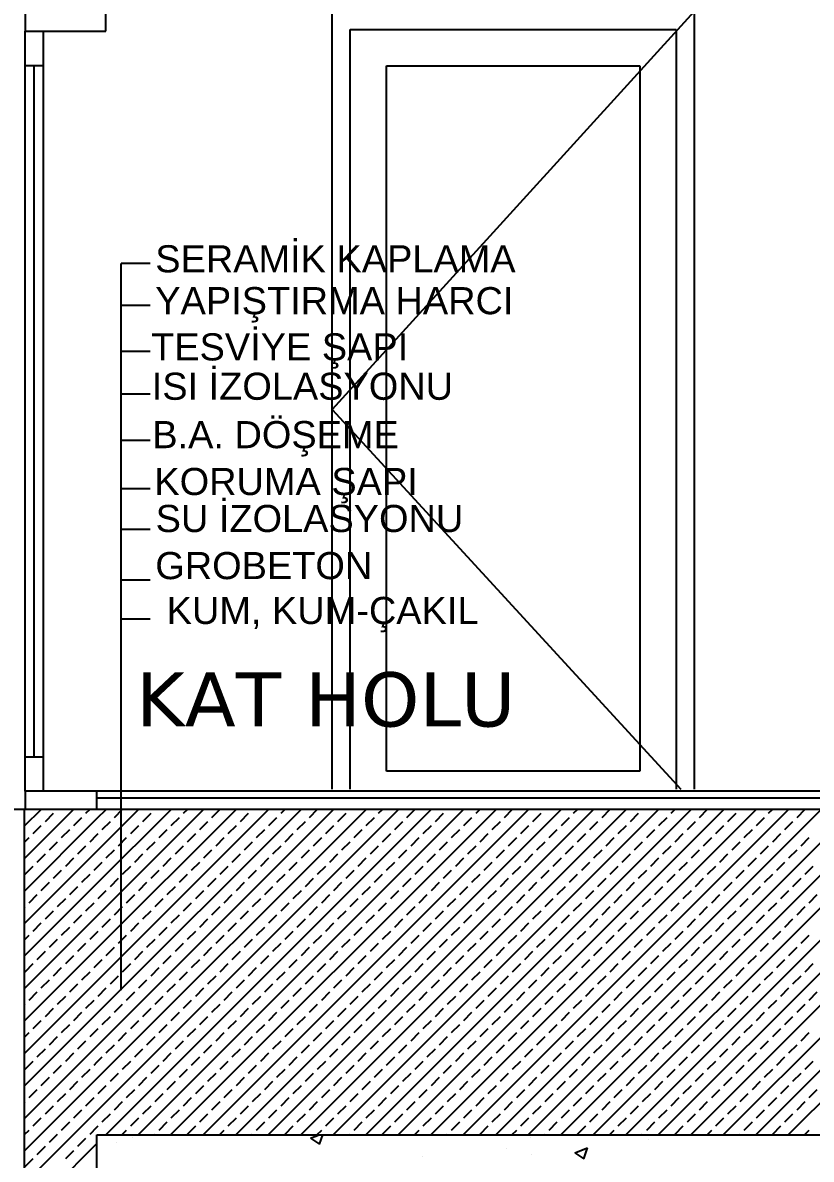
# Model space of a CAD drawing. Header units: millimetres. Extents: x 43168.9 to 43194.6, y -25545.1 to -25543.4.
# Drawn here: x 43182.2934 to 43182.3806, y -25544.7853 to -25544.6596 of the extents above; entities that cross this region are included whole.
import ezdxf
from ezdxf.enums import TextEntityAlignment as Align

# ---------------------------------------------------------------- set-up
doc = ezdxf.new("R2010")
doc.units = ezdxf.units.MM
doc.header["$LTSCALE"] = 200
doc.linetypes.add('kesit_$0$HIDDEN2', pattern=[0.1875, 0.125, -0.0625])
for name, color, linetype in [('dograma_sgh', 43, 'Continuous'), ('kaplama-gnl_sgh', 30, 'Continuous'), ('kesit_$0$izd-alt_sgh', 8, 'kesit_$0$HIDDEN2'), ('kolon-b.a_sgh', 6, 'Continuous'), ('tarama-betonarme_sgh', 223, 'Continuous'), ('tarama-zemin_sgh', 197, 'Continuous'), ('yazi-mahal_sgh', 12, 'Continuous'), ('yazi-malz_sgh', 7, 'Continuous')]:
    doc.layers.add(name, color=color, linetype=linetype)
doc.styles.add('1-200', font='arial.ttf', dxfattribs={"height": 60})
doc.styles.add('text1', font='VERDANA.TTF')

msp = doc.modelspace()

# ---------------------------------------------------------------- linework, layer by layer
at = {"layer": 'dograma_sgh'}
for p, q in [((43182.29372, -25544.65856), (43182.29372, -25544.66056)), ((43182.30264, -25544.66056), (43182.30264, -25544.65856)), ((43182.32764, -25544.74436), (43182.32764, -25544.65836)), ((43182.36764, -25544.65836), (43182.36764, -25544.74436)), ((43182.32964, -25544.74436), (43182.32964, -25544.66036)), ((43182.32964, -25544.66036), (43182.36564, -25544.66036)), ((43182.36564, -25544.66036), (43182.36564, -25544.74436)), ((43182.29372, -25544.66056), (43182.30264, -25544.66056)), ((43182.29372, -25544.74456), (43182.29372, -25544.66056)), ((43182.29572, -25544.74456), (43182.29572, -25544.66056)), ((43182.29572, -25544.66436), (43182.29372, -25544.66436)), ((43182.29472, -25544.74076), (43182.29472, -25544.66436)), ((43182.33364, -25544.74236), (43182.33364, -25544.66436)), ((43182.33364, -25544.66436), (43182.36164, -25544.66436)), ((43182.36164, -25544.66436), (43182.36164, -25544.74236)), ((43182.29372, -25544.74076), (43182.29572, -25544.74076)), ((43182.36164, -25544.74236), (43182.33364, -25544.74236)), ((43182.29372, -25544.74456), (43182.29372, -25544.74656)), ((43182.30164, -25544.74456), (43182.29372, -25544.74456)), ((43182.30164, -25544.74656), (43182.30164, -25544.74456)), ((43182.29372, -25544.74656), (43182.30164, -25544.74656))]:
    msp.add_line(p, q, dxfattribs=at)
at = {"layer": 'dograma_sgh', "color": 145}
for p, q in [((43182.36764, -25544.65836), (43182.32764, -25544.70236)), ((43182.32764, -25544.70236), (43182.36618, -25544.74436))]:
    msp.add_line(p, q, dxfattribs=at)
at = {"layer": 'kaplama-gnl_sgh'}
for p, q in [((43182.39764, -25544.74456), (43182.30164, -25544.74456)), ((43182.39764, -25544.74536), (43182.30164, -25544.74536))]:
    msp.add_line(p, q, dxfattribs=at)
at = {"layer": 'kesit_$0$izd-alt_sgh'}
msp.add_line((43181.05362, -25544.74656), (43183.01231, -25544.74656), dxfattribs=at)
at = {"layer": 'kolon-b.a_sgh'}
for p, q in [((43182.29364, -25544.80656), (43182.29364, -25544.74656)), ((43182.30164, -25544.74656), (43182.88759, -25544.74656)), ((43182.30164, -25544.78256), (43182.89559, -25544.78256)), ((43182.30164, -25544.84256), (43182.30164, -25544.78256))]:
    msp.add_line(p, q, dxfattribs=at)
at = {"layer": 'tarama-betonarme_sgh'}
for p, q in [((43182.29364, -25544.74842), (43182.2955, -25544.74656)), ((43182.29364, -25544.75202), (43182.29909, -25544.74656)), ((43182.29364, -25544.74663), (43182.2937, -25544.74657)), ((43182.29594, -25544.74792), (43182.29684, -25544.74702)), ((43182.29729, -25544.74657), (43182.2973, -25544.74656)), ((43182.30043, -25544.74702), (43182.30089, -25544.74656)), ((43182.30164, -25544.74761), (43182.30269, -25544.74656)), ((43182.30164, -25544.7512), (43182.30628, -25544.74656)), ((43182.30164, -25544.75479), (43182.30987, -25544.74656)), ((43182.30164, -25544.75838), (43182.31346, -25544.74656)), ((43182.30164, -25544.76198), (43182.31706, -25544.74656)), ((43182.30164, -25544.76557), (43182.32065, -25544.74656)), ((43182.30164, -25544.76916), (43182.32424, -25544.74656)), ((43182.30164, -25544.77275), (43182.32783, -25544.74656)), ((43182.30164, -25544.77634), (43182.33142, -25544.74656)), ((43182.30164, -25544.77994), (43182.33502, -25544.74656)), ((43182.30261, -25544.78256), (43182.33861, -25544.74656)), ((43182.30358, -25544.74747), (43182.30447, -25544.74657)), ((43182.3062, -25544.78256), (43182.3422, -25544.74656)), ((43182.30672, -25544.74792), (43182.30762, -25544.74702)), ((43182.30807, -25544.74657), (43182.30807, -25544.74656)), ((43182.30979, -25544.78256), (43182.34579, -25544.74656)), ((43182.31121, -25544.74702), (43182.31167, -25544.74656)), ((43182.31338, -25544.78256), (43182.34938, -25544.74656)), ((43182.31435, -25544.74747), (43182.31525, -25544.74657)), ((43182.31698, -25544.78256), (43182.35298, -25544.74656)), ((43182.3175, -25544.74792), (43182.31839, -25544.74702)), ((43182.31884, -25544.74657), (43182.31885, -25544.74656)), ((43182.32057, -25544.78256), (43182.35657, -25544.74656)), ((43182.32199, -25544.74702), (43182.32244, -25544.74656)), ((43182.32416, -25544.78256), (43182.36016, -25544.74656)), ((43182.32513, -25544.74747), (43182.32603, -25544.74657)), ((43182.32775, -25544.78256), (43182.36375, -25544.74656)), ((43182.32827, -25544.74792), (43182.32917, -25544.74702)), ((43182.32962, -25544.74657), (43182.32963, -25544.74656)), ((43182.33134, -25544.78256), (43182.36734, -25544.74656)), ((43182.33276, -25544.74702), (43182.33322, -25544.74656)), ((43182.33494, -25544.78256), (43182.37094, -25544.74656)), ((43182.3359, -25544.74747), (43182.3368, -25544.74657)), ((43182.33853, -25544.78256), (43182.37453, -25544.74656)), ((43182.33905, -25544.74792), (43182.33995, -25544.74702)), ((43182.34039, -25544.74657), (43182.3404, -25544.74656)), ((43182.34212, -25544.78256), (43182.37812, -25544.74656)), ((43182.34354, -25544.74702), (43182.344, -25544.74656)), ((43182.34571, -25544.78256), (43182.38171, -25544.74656)), ((43182.34668, -25544.74747), (43182.34758, -25544.74657)), ((43182.34931, -25544.78256), (43182.38531, -25544.74656)), ((43182.34982, -25544.74792), (43182.35072, -25544.74702)), ((43182.35117, -25544.74657), (43182.35118, -25544.74656)), ((43182.3529, -25544.78256), (43182.3889, -25544.74656)), ((43182.35431, -25544.74702), (43182.35477, -25544.74656)), ((43182.35649, -25544.78256), (43182.39249, -25544.74656)), ((43182.35746, -25544.74747), (43182.35836, -25544.74657)), ((43182.36008, -25544.78256), (43182.39608, -25544.74656)), ((43182.3606, -25544.74792), (43182.3615, -25544.74702)), ((43182.36195, -25544.74657), (43182.36196, -25544.74656)), ((43182.36367, -25544.78256), (43182.39967, -25544.74656)), ((43182.36509, -25544.74702), (43182.36555, -25544.74656)), ((43182.36727, -25544.78256), (43182.40327, -25544.74656)), ((43182.36823, -25544.74747), (43182.36913, -25544.74657)), ((43182.37086, -25544.78256), (43182.40686, -25544.74656)), ((43182.37138, -25544.74792), (43182.37227, -25544.74702)), ((43182.37272, -25544.74657), (43182.37273, -25544.74656)), ((43182.37445, -25544.78256), (43182.41045, -25544.74656)), ((43182.37587, -25544.74702), (43182.37632, -25544.74656)), ((43182.37804, -25544.78256), (43182.41404, -25544.74656)), ((43182.37901, -25544.74747), (43182.37991, -25544.74657)), ((43182.29364, -25544.75561), (43182.30164, -25544.74761)), ((43182.2946, -25544.74926), (43182.29549, -25544.74836)), ((43182.29909, -25544.74836), (43182.29998, -25544.74747)), ((43182.30223, -25544.74881), (43182.30313, -25544.74792)), ((43182.30537, -25544.74926), (43182.30627, -25544.74836)), ((43182.30986, -25544.74836), (43182.31076, -25544.74747)), ((43182.313, -25544.74881), (43182.3139, -25544.74792)), ((43182.31615, -25544.74926), (43182.31705, -25544.74836)), ((43182.32064, -25544.74836), (43182.32154, -25544.74747)), ((43182.32378, -25544.74881), (43182.32468, -25544.74792)), ((43182.32692, -25544.74926), (43182.32782, -25544.74836)), ((43182.33141, -25544.74836), (43182.33231, -25544.74747)), ((43182.33456, -25544.74881), (43182.33546, -25544.74792)), ((43182.3377, -25544.74926), (43182.3386, -25544.74836)), ((43182.34219, -25544.74836), (43182.34309, -25544.74747)), ((43182.34533, -25544.74881), (43182.34623, -25544.74792)), ((43182.34848, -25544.74926), (43182.34937, -25544.74836)), ((43182.35297, -25544.74836), (43182.35387, -25544.74747)), ((43182.35611, -25544.74881), (43182.35701, -25544.74792)), ((43182.35925, -25544.74926), (43182.36015, -25544.74836)), ((43182.36374, -25544.74836), (43182.36464, -25544.74747)), ((43182.36689, -25544.74881), (43182.36778, -25544.74792)), ((43182.37003, -25544.74926), (43182.37093, -25544.74836)), ((43182.37452, -25544.74836), (43182.37542, -25544.74747)), ((43182.37766, -25544.74881), (43182.37856, -25544.74792)), ((43182.29364, -25544.75022), (43182.29415, -25544.74971)), ((43182.29774, -25544.74971), (43182.29864, -25544.74881)), ((43182.30088, -25544.75016), (43182.30164, -25544.7494)), ((43182.30164, -25544.7494), (43182.30178, -25544.74926)), ((43182.30402, -25544.75061), (43182.30492, -25544.74971)), ((43182.30851, -25544.74971), (43182.30941, -25544.74881)), ((43182.31166, -25544.75016), (43182.31256, -25544.74926)), ((43182.3148, -25544.75061), (43182.3157, -25544.74971)), ((43182.31929, -25544.74971), (43182.32019, -25544.74881)), ((43182.32243, -25544.75016), (43182.32333, -25544.74926)), ((43182.32558, -25544.75061), (43182.32648, -25544.74971)), ((43182.33007, -25544.74971), (43182.33097, -25544.74881)), ((43182.33321, -25544.75016), (43182.33411, -25544.74926)), ((43182.33635, -25544.75061), (43182.33725, -25544.74971)), ((43182.34084, -25544.74971), (43182.34174, -25544.74881)), ((43182.34399, -25544.75016), (43182.34488, -25544.74926)), ((43182.34713, -25544.75061), (43182.34803, -25544.74971)), ((43182.35162, -25544.74971), (43182.35252, -25544.74881)), ((43182.35476, -25544.75016), (43182.35566, -25544.74926)), ((43182.35791, -25544.75061), (43182.3588, -25544.74971)), ((43182.3624, -25544.74971), (43182.36329, -25544.74881)), ((43182.36554, -25544.75016), (43182.36644, -25544.74926)), ((43182.36868, -25544.75061), (43182.36958, -25544.74971)), ((43182.37317, -25544.74971), (43182.37407, -25544.74881)), ((43182.37632, -25544.75016), (43182.37721, -25544.74926)), ((43182.37946, -25544.75061), (43182.38036, -25544.74971)), ((43182.29639, -25544.75106), (43182.29729, -25544.75016)), ((43182.29953, -25544.75151), (43182.30043, -25544.75061)), ((43182.30717, -25544.75106), (43182.30807, -25544.75016)), ((43182.31031, -25544.75151), (43182.31121, -25544.75061)), ((43182.31794, -25544.75106), (43182.31884, -25544.75016)), ((43182.32109, -25544.75151), (43182.32199, -25544.75061)), ((43182.32872, -25544.75106), (43182.32962, -25544.75016)), ((43182.33186, -25544.75151), (43182.33276, -25544.75061)), ((43182.3395, -25544.75106), (43182.34039, -25544.75016)), ((43182.34264, -25544.75151), (43182.34354, -25544.75061)), ((43182.35027, -25544.75106), (43182.35117, -25544.75016)), ((43182.35342, -25544.75151), (43182.35431, -25544.75061)), ((43182.36105, -25544.75106), (43182.36195, -25544.75016)), ((43182.36419, -25544.75151), (43182.36509, -25544.75061)), ((43182.37183, -25544.75106), (43182.37272, -25544.75016)), ((43182.37497, -25544.75151), (43182.37587, -25544.75061)), ((43182.29364, -25544.7592), (43182.30164, -25544.7512)), ((43182.29504, -25544.75241), (43182.29594, -25544.75151)), ((43182.29819, -25544.75285), (43182.29909, -25544.75196)), ((43182.30268, -25544.75196), (43182.30358, -25544.75106)), ((43182.30582, -25544.75241), (43182.30672, -25544.75151)), ((43182.30896, -25544.75285), (43182.30986, -25544.75196)), ((43182.31345, -25544.75196), (43182.31435, -25544.75106)), ((43182.3166, -25544.75241), (43182.3175, -25544.75151)), ((43182.31974, -25544.75285), (43182.32064, -25544.75196)), ((43182.32423, -25544.75196), (43182.32513, -25544.75106)), ((43182.32737, -25544.75241), (43182.32827, -25544.75151)), ((43182.33052, -25544.75285), (43182.33141, -25544.75196)), ((43182.33501, -25544.75196), (43182.3359, -25544.75106)), ((43182.33815, -25544.75241), (43182.33905, -25544.75151)), ((43182.34129, -25544.75285), (43182.34219, -25544.75196)), ((43182.34578, -25544.75196), (43182.34668, -25544.75106)), ((43182.34893, -25544.75241), (43182.34982, -25544.75151)), ((43182.35207, -25544.75285), (43182.35297, -25544.75196)), ((43182.35656, -25544.75196), (43182.35746, -25544.75106)), ((43182.3597, -25544.75241), (43182.3606, -25544.75151)), ((43182.36285, -25544.75285), (43182.36374, -25544.75196)), ((43182.36734, -25544.75196), (43182.36823, -25544.75106)), ((43182.37048, -25544.75241), (43182.37138, -25544.75151)), ((43182.37362, -25544.75285), (43182.37452, -25544.75196)), ((43182.37811, -25544.75196), (43182.37901, -25544.75106)), ((43182.2937, -25544.75375), (43182.2946, -25544.75285)), ((43182.29684, -25544.7542), (43182.29774, -25544.7533)), ((43182.30133, -25544.7533), (43182.30164, -25544.753)), ((43182.30164, -25544.753), (43182.30223, -25544.75241)), ((43182.30447, -25544.75375), (43182.30537, -25544.75285)), ((43182.30762, -25544.7542), (43182.30851, -25544.7533)), ((43182.31211, -25544.7533), (43182.313, -25544.75241)), ((43182.31525, -25544.75375), (43182.31615, -25544.75285)), ((43182.31839, -25544.7542), (43182.31929, -25544.7533)), ((43182.32288, -25544.7533), (43182.32378, -25544.75241)), ((43182.32603, -25544.75375), (43182.32692, -25544.75285)), ((43182.32917, -25544.7542), (43182.33007, -25544.7533)), ((43182.33366, -25544.7533), (43182.33456, -25544.75241)), ((43182.3368, -25544.75375), (43182.3377, -25544.75285)), ((43182.33995, -25544.7542), (43182.34084, -25544.7533)), ((43182.34444, -25544.7533), (43182.34533, -25544.75241)), ((43182.34758, -25544.75375), (43182.34848, -25544.75285)), ((43182.35072, -25544.7542), (43182.35162, -25544.7533)), ((43182.35521, -25544.7533), (43182.35611, -25544.75241)), ((43182.35836, -25544.75375), (43182.35925, -25544.75285)), ((43182.3615, -25544.7542), (43182.3624, -25544.7533)), ((43182.36599, -25544.7533), (43182.36689, -25544.75241)), ((43182.36913, -25544.75375), (43182.37003, -25544.75285)), ((43182.37227, -25544.7542), (43182.37317, -25544.7533)), ((43182.37676, -25544.7533), (43182.37766, -25544.75241)), ((43182.37991, -25544.75375), (43182.38081, -25544.75285)), ((43182.29549, -25544.75555), (43182.29639, -25544.75465)), ((43182.29998, -25544.75465), (43182.30088, -25544.75375)), ((43182.30313, -25544.7551), (43182.30402, -25544.7542)), ((43182.30627, -25544.75555), (43182.30717, -25544.75465)), ((43182.31076, -25544.75465), (43182.31166, -25544.75375)), ((43182.3139, -25544.7551), (43182.3148, -25544.7542)), ((43182.31705, -25544.75555), (43182.31794, -25544.75465)), ((43182.32154, -25544.75465), (43182.32243, -25544.75375)), ((43182.32468, -25544.7551), (43182.32558, -25544.7542)), ((43182.32782, -25544.75555), (43182.32872, -25544.75465)), ((43182.33231, -25544.75465), (43182.33321, -25544.75375)), ((43182.33546, -25544.7551), (43182.33635, -25544.7542)), ((43182.3386, -25544.75555), (43182.3395, -25544.75465)), ((43182.34309, -25544.75465), (43182.34399, -25544.75375)), ((43182.34623, -25544.7551), (43182.34713, -25544.7542)), ((43182.34937, -25544.75555), (43182.35027, -25544.75465)), ((43182.35387, -25544.75465), (43182.35476, -25544.75375)), ((43182.35701, -25544.7551), (43182.35791, -25544.7542)), ((43182.36015, -25544.75555), (43182.36105, -25544.75465)), ((43182.36464, -25544.75465), (43182.36554, -25544.75375)), ((43182.36778, -25544.7551), (43182.36868, -25544.7542)), ((43182.37093, -25544.75555), (43182.37183, -25544.75465)), ((43182.37542, -25544.75465), (43182.37632, -25544.75375)), ((43182.37856, -25544.7551), (43182.37946, -25544.7542)), ((43182.29364, -25544.76279), (43182.30164, -25544.75479)), ((43182.29415, -25544.7569), (43182.29504, -25544.756)), ((43182.29864, -25544.756), (43182.29953, -25544.7551)), ((43182.30178, -25544.75645), (43182.30268, -25544.75555)), ((43182.30492, -25544.7569), (43182.30582, -25544.756)), ((43182.30941, -25544.756), (43182.31031, -25544.7551)), ((43182.31256, -25544.75645), (43182.31345, -25544.75555)), ((43182.3157, -25544.7569), (43182.3166, -25544.756)), ((43182.32019, -25544.756), (43182.32109, -25544.7551)), ((43182.32333, -25544.75645), (43182.32423, -25544.75555)), ((43182.32648, -25544.7569), (43182.32737, -25544.756)), ((43182.33097, -25544.756), (43182.33186, -25544.7551)), ((43182.33411, -25544.75645), (43182.33501, -25544.75555)), ((43182.33725, -25544.7569), (43182.33815, -25544.756)), ((43182.34174, -25544.756), (43182.34264, -25544.7551)), ((43182.34488, -25544.75645), (43182.34578, -25544.75555)), ((43182.34803, -25544.7569), (43182.34893, -25544.756)), ((43182.35252, -25544.756), (43182.35342, -25544.7551)), ((43182.35566, -25544.75645), (43182.35656, -25544.75555)), ((43182.3588, -25544.7569), (43182.3597, -25544.756)), ((43182.36329, -25544.756), (43182.36419, -25544.7551)), ((43182.36644, -25544.75645), (43182.36734, -25544.75555)), ((43182.36958, -25544.7569), (43182.37048, -25544.756)), ((43182.37407, -25544.756), (43182.37497, -25544.7551)), ((43182.37721, -25544.75645), (43182.37811, -25544.75555)), ((43182.38036, -25544.7569), (43182.38125, -25544.756)), ((43182.29729, -25544.75734), (43182.29819, -25544.75645)), ((43182.30043, -25544.75779), (43182.30133, -25544.7569)), ((43182.30807, -25544.75734), (43182.30896, -25544.75645)), ((43182.31121, -25544.75779), (43182.31211, -25544.7569)), ((43182.31884, -25544.75734), (43182.31974, -25544.75645)), ((43182.32199, -25544.75779), (43182.32288, -25544.7569)), ((43182.32962, -25544.75734), (43182.33052, -25544.75645)), ((43182.33276, -25544.75779), (43182.33366, -25544.7569)), ((43182.34039, -25544.75734), (43182.34129, -25544.75645)), ((43182.34354, -25544.75779), (43182.34444, -25544.7569)), ((43182.35117, -25544.75734), (43182.35207, -25544.75645)), ((43182.35431, -25544.75779), (43182.35521, -25544.7569)), ((43182.36195, -25544.75734), (43182.36285, -25544.75645)), ((43182.36509, -25544.75779), (43182.36599, -25544.7569)), ((43182.37272, -25544.75734), (43182.37362, -25544.75645)), ((43182.37587, -25544.75779), (43182.37676, -25544.7569)), ((43182.29364, -25544.7574), (43182.2937, -25544.75734)), ((43182.29364, -25544.76638), (43182.30164, -25544.75838)), ((43182.29594, -25544.75869), (43182.29684, -25544.75779)), ((43182.29909, -25544.75914), (43182.29998, -25544.75824)), ((43182.30358, -25544.75824), (43182.30447, -25544.75734)), ((43182.30672, -25544.75869), (43182.30762, -25544.75779)), ((43182.30986, -25544.75914), (43182.31076, -25544.75824)), ((43182.31435, -25544.75824), (43182.31525, -25544.75734)), ((43182.3175, -25544.75869), (43182.31839, -25544.75779)), ((43182.32064, -25544.75914), (43182.32154, -25544.75824)), ((43182.32513, -25544.75824), (43182.32603, -25544.75734)), ((43182.32827, -25544.75869), (43182.32917, -25544.75779)), ((43182.33141, -25544.75914), (43182.33231, -25544.75824)), ((43182.3359, -25544.75824), (43182.3368, -25544.75734)), ((43182.33905, -25544.75869), (43182.33995, -25544.75779)), ((43182.34219, -25544.75914), (43182.34309, -25544.75824)), ((43182.34668, -25544.75824), (43182.34758, -25544.75734)), ((43182.34982, -25544.75869), (43182.35072, -25544.75779)), ((43182.35297, -25544.75914), (43182.35387, -25544.75824)), ((43182.35746, -25544.75824), (43182.35836, -25544.75734)), ((43182.3606, -25544.75869), (43182.3615, -25544.75779)), ((43182.36374, -25544.75914), (43182.36464, -25544.75824)), ((43182.36823, -25544.75824), (43182.36913, -25544.75734)), ((43182.37138, -25544.75869), (43182.37227, -25544.75779)), ((43182.37452, -25544.75914), (43182.37542, -25544.75824)), ((43182.37901, -25544.75824), (43182.37991, -25544.75734)), ((43182.2946, -25544.76004), (43182.29549, -25544.75914)), ((43182.29774, -25544.76049), (43182.29864, -25544.75959)), ((43182.30223, -25544.75959), (43182.30313, -25544.75869)), ((43182.30537, -25544.76004), (43182.30627, -25544.75914)), ((43182.30851, -25544.76049), (43182.30941, -25544.75959)), ((43182.313, -25544.75959), (43182.3139, -25544.75869)), ((43182.31615, -25544.76004), (43182.31705, -25544.75914)), ((43182.31929, -25544.76049), (43182.32019, -25544.75959)), ((43182.32378, -25544.75959), (43182.32468, -25544.75869)), ((43182.32692, -25544.76004), (43182.32782, -25544.75914)), ((43182.33007, -25544.76049), (43182.33097, -25544.75959)), ((43182.33456, -25544.75959), (43182.33546, -25544.75869)), ((43182.3377, -25544.76004), (43182.3386, -25544.75914)), ((43182.34084, -25544.76049), (43182.34174, -25544.75959)), ((43182.34533, -25544.75959), (43182.34623, -25544.75869)), ((43182.34848, -25544.76004), (43182.34937, -25544.75914)), ((43182.35162, -25544.76049), (43182.35252, -25544.75959)), ((43182.35611, -25544.75959), (43182.35701, -25544.75869)), ((43182.35925, -25544.76004), (43182.36015, -25544.75914)), ((43182.3624, -25544.76049), (43182.36329, -25544.75959)), ((43182.36689, -25544.75959), (43182.36778, -25544.75869)), ((43182.37003, -25544.76004), (43182.37093, -25544.75914)), ((43182.37317, -25544.76049), (43182.37407, -25544.75959)), ((43182.37766, -25544.75959), (43182.37856, -25544.75869)), ((43182.29364, -25544.761), (43182.29415, -25544.76049)), ((43182.29639, -25544.76183), (43182.29729, -25544.76094)), ((43182.30088, -25544.76094), (43182.30164, -25544.76018)), ((43182.30164, -25544.76018), (43182.30178, -25544.76004)), ((43182.30402, -25544.76139), (43182.30492, -25544.76049)), ((43182.30717, -25544.76183), (43182.30807, -25544.76094)), ((43182.31166, -25544.76094), (43182.31256, -25544.76004)), ((43182.3148, -25544.76139), (43182.3157, -25544.76049)), ((43182.31794, -25544.76183), (43182.31884, -25544.76094)), ((43182.32243, -25544.76094), (43182.32333, -25544.76004)), ((43182.32558, -25544.76139), (43182.32648, -25544.76049)), ((43182.32872, -25544.76183), (43182.32962, -25544.76094)), ((43182.33321, -25544.76094), (43182.33411, -25544.76004)), ((43182.33635, -25544.76139), (43182.33725, -25544.76049)), ((43182.3395, -25544.76183), (43182.34039, -25544.76094)), ((43182.34399, -25544.76094), (43182.34488, -25544.76004)), ((43182.34713, -25544.76139), (43182.34803, -25544.76049)), ((43182.35027, -25544.76183), (43182.35117, -25544.76094)), ((43182.35476, -25544.76094), (43182.35566, -25544.76004)), ((43182.35791, -25544.76139), (43182.3588, -25544.76049)), ((43182.36105, -25544.76183), (43182.36195, -25544.76094)), ((43182.36554, -25544.76094), (43182.36644, -25544.76004)), ((43182.36868, -25544.76139), (43182.36958, -25544.76049)), ((43182.37183, -25544.76183), (43182.37272, -25544.76094)), ((43182.37632, -25544.76094), (43182.37721, -25544.76004)), ((43182.37946, -25544.76139), (43182.38036, -25544.76049)), ((43182.29364, -25544.76998), (43182.30164, -25544.76198)), ((43182.29504, -25544.76318), (43182.29594, -25544.76228)), ((43182.29953, -25544.76228), (43182.30043, -25544.76139)), ((43182.30268, -25544.76273), (43182.30358, -25544.76183)), ((43182.30582, -25544.76318), (43182.30672, -25544.76228)), ((43182.31031, -25544.76228), (43182.31121, -25544.76139)), ((43182.31345, -25544.76273), (43182.31435, -25544.76183)), ((43182.3166, -25544.76318), (43182.3175, -25544.76228)), ((43182.32109, -25544.76228), (43182.32199, -25544.76139)), ((43182.32423, -25544.76273), (43182.32513, -25544.76183)), ((43182.32737, -25544.76318), (43182.32827, -25544.76228)), ((43182.33186, -25544.76228), (43182.33276, -25544.76139)), ((43182.33501, -25544.76273), (43182.3359, -25544.76183)), ((43182.33815, -25544.76318), (43182.33905, -25544.76228)), ((43182.34264, -25544.76228), (43182.34354, -25544.76139)), ((43182.34578, -25544.76273), (43182.34668, -25544.76183)), ((43182.34893, -25544.76318), (43182.34982, -25544.76228)), ((43182.35342, -25544.76228), (43182.35431, -25544.76139)), ((43182.35656, -25544.76273), (43182.35746, -25544.76183)), ((43182.3597, -25544.76318), (43182.3606, -25544.76228)), ((43182.36419, -25544.76228), (43182.36509, -25544.76139)), ((43182.36734, -25544.76273), (43182.36823, -25544.76183)), ((43182.37048, -25544.76318), (43182.37138, -25544.76228)), ((43182.37497, -25544.76228), (43182.37587, -25544.76139)), ((43182.37811, -25544.76273), (43182.37901, -25544.76183)), ((43182.29819, -25544.76363), (43182.29909, -25544.76273)), ((43182.30164, -25544.76377), (43182.30223, -25544.76318)), ((43182.30896, -25544.76363), (43182.30986, -25544.76273)), ((43182.31211, -25544.76408), (43182.313, -25544.76318)), ((43182.31974, -25544.76363), (43182.32064, -25544.76273)), ((43182.32288, -25544.76408), (43182.32378, -25544.76318)), ((43182.33052, -25544.76363), (43182.33141, -25544.76273)), ((43182.33366, -25544.76408), (43182.33456, -25544.76318)), ((43182.34129, -25544.76363), (43182.34219, -25544.76273)), ((43182.34444, -25544.76408), (43182.34533, -25544.76318)), ((43182.35207, -25544.76363), (43182.35297, -25544.76273)), ((43182.35521, -25544.76408), (43182.35611, -25544.76318)), ((43182.36285, -25544.76363), (43182.36374, -25544.76273)), ((43182.36599, -25544.76408), (43182.36689, -25544.76318)), ((43182.37362, -25544.76363), (43182.37452, -25544.76273)), ((43182.37676, -25544.76408), (43182.37766, -25544.76318)), ((43182.2937, -25544.76453), (43182.2946, -25544.76363)), ((43182.29684, -25544.76498), (43182.29774, -25544.76408)), ((43182.29998, -25544.76543), (43182.30088, -25544.76453)), ((43182.30133, -25544.76408), (43182.30164, -25544.76377)), ((43182.30447, -25544.76453), (43182.30537, -25544.76363)), ((43182.30762, -25544.76498), (43182.30851, -25544.76408)), ((43182.31076, -25544.76543), (43182.31166, -25544.76453)), ((43182.31525, -25544.76453), (43182.31615, -25544.76363)), ((43182.31839, -25544.76498), (43182.31929, -25544.76408)), ((43182.32154, -25544.76543), (43182.32243, -25544.76453)), ((43182.32603, -25544.76453), (43182.32692, -25544.76363)), ((43182.32917, -25544.76498), (43182.33007, -25544.76408)), ((43182.33231, -25544.76543), (43182.33321, -25544.76453)), ((43182.3368, -25544.76453), (43182.3377, -25544.76363)), ((43182.33995, -25544.76498), (43182.34084, -25544.76408)), ((43182.34309, -25544.76543), (43182.34399, -25544.76453)), ((43182.34758, -25544.76453), (43182.34848, -25544.76363)), ((43182.35072, -25544.76498), (43182.35162, -25544.76408)), ((43182.35387, -25544.76543), (43182.35476, -25544.76453)), ((43182.35836, -25544.76453), (43182.35925, -25544.76363)), ((43182.3615, -25544.76498), (43182.3624, -25544.76408)), ((43182.36464, -25544.76543), (43182.36554, -25544.76453)), ((43182.36913, -25544.76453), (43182.37003, -25544.76363)), ((43182.37227, -25544.76498), (43182.37317, -25544.76408)), ((43182.37542, -25544.76543), (43182.37632, -25544.76453)), ((43182.37991, -25544.76453), (43182.38081, -25544.76363)), ((43182.29364, -25544.77357), (43182.30164, -25544.76557)), ((43182.29549, -25544.76632), (43182.29639, -25544.76543)), ((43182.29864, -25544.76677), (43182.29953, -25544.76588)), ((43182.30313, -25544.76588), (43182.30402, -25544.76498)), ((43182.30627, -25544.76632), (43182.30717, -25544.76543)), ((43182.30941, -25544.76677), (43182.31031, -25544.76588)), ((43182.3139, -25544.76588), (43182.3148, -25544.76498)), ((43182.31705, -25544.76632), (43182.31794, -25544.76543)), ((43182.32019, -25544.76677), (43182.32109, -25544.76588)), ((43182.32468, -25544.76588), (43182.32558, -25544.76498)), ((43182.32782, -25544.76632), (43182.32872, -25544.76543)), ((43182.33097, -25544.76677), (43182.33186, -25544.76588)), ((43182.33546, -25544.76588), (43182.33635, -25544.76498)), ((43182.3386, -25544.76632), (43182.3395, -25544.76543)), ((43182.34174, -25544.76677), (43182.34264, -25544.76588)), ((43182.34623, -25544.76588), (43182.34713, -25544.76498)), ((43182.34937, -25544.76632), (43182.35027, -25544.76543)), ((43182.35252, -25544.76677), (43182.35342, -25544.76588)), ((43182.35701, -25544.76588), (43182.35791, -25544.76498)), ((43182.36015, -25544.76632), (43182.36105, -25544.76543)), ((43182.36329, -25544.76677), (43182.36419, -25544.76588)), ((43182.36778, -25544.76588), (43182.36868, -25544.76498)), ((43182.37093, -25544.76632), (43182.37183, -25544.76543)), ((43182.37407, -25544.76677), (43182.37497, -25544.76588)), ((43182.37856, -25544.76588), (43182.37946, -25544.76498)), ((43182.29415, -25544.76767), (43182.29504, -25544.76677)), ((43182.29729, -25544.76812), (43182.29819, -25544.76722)), ((43182.30178, -25544.76722), (43182.30268, -25544.76632)), ((43182.30492, -25544.76767), (43182.30582, -25544.76677)), ((43182.30807, -25544.76812), (43182.30896, -25544.76722)), ((43182.31256, -25544.76722), (43182.31345, -25544.76632)), ((43182.3157, -25544.76767), (43182.3166, -25544.76677)), ((43182.31884, -25544.76812), (43182.31974, -25544.76722)), ((43182.32333, -25544.76722), (43182.32423, -25544.76632)), ((43182.32648, -25544.76767), (43182.32737, -25544.76677)), ((43182.32962, -25544.76812), (43182.33052, -25544.76722)), ((43182.33411, -25544.76722), (43182.33501, -25544.76632)), ((43182.33725, -25544.76767), (43182.33815, -25544.76677)), ((43182.34039, -25544.76812), (43182.34129, -25544.76722)), ((43182.34488, -25544.76722), (43182.34578, -25544.76632)), ((43182.34803, -25544.76767), (43182.34893, -25544.76677)), ((43182.35117, -25544.76812), (43182.35207, -25544.76722)), ((43182.35566, -25544.76722), (43182.35656, -25544.76632)), ((43182.3588, -25544.76767), (43182.3597, -25544.76677)), ((43182.36195, -25544.76812), (43182.36285, -25544.76722)), ((43182.36644, -25544.76722), (43182.36734, -25544.76632)), ((43182.36958, -25544.76767), (43182.37048, -25544.76677)), ((43182.37272, -25544.76812), (43182.37362, -25544.76722)), ((43182.37721, -25544.76722), (43182.37811, -25544.76632)), ((43182.38036, -25544.76767), (43182.38125, -25544.76677)), ((43182.29364, -25544.76818), (43182.2937, -25544.76812)), ((43182.29594, -25544.76947), (43182.29684, -25544.76857)), ((43182.30043, -25544.76857), (43182.30133, -25544.76767)), ((43182.30358, -25544.76902), (43182.30447, -25544.76812)), ((43182.30672, -25544.76947), (43182.30762, -25544.76857)), ((43182.31121, -25544.76857), (43182.31211, -25544.76767)), ((43182.31435, -25544.76902), (43182.31525, -25544.76812)), ((43182.3175, -25544.76947), (43182.31839, -25544.76857)), ((43182.32199, -25544.76857), (43182.32288, -25544.76767)), ((43182.32513, -25544.76902), (43182.32603, -25544.76812)), ((43182.32827, -25544.76947), (43182.32917, -25544.76857)), ((43182.33276, -25544.76857), (43182.33366, -25544.76767)), ((43182.3359, -25544.76902), (43182.3368, -25544.76812)), ((43182.33905, -25544.76947), (43182.33995, -25544.76857)), ((43182.34354, -25544.76857), (43182.34444, -25544.76767)), ((43182.34668, -25544.76902), (43182.34758, -25544.76812)), ((43182.34982, -25544.76947), (43182.35072, -25544.76857)), ((43182.35431, -25544.76857), (43182.35521, -25544.76767)), ((43182.35746, -25544.76902), (43182.35836, -25544.76812)), ((43182.3606, -25544.76947), (43182.3615, -25544.76857)), ((43182.36509, -25544.76857), (43182.36599, -25544.76767)), ((43182.36823, -25544.76902), (43182.36913, -25544.76812)), ((43182.37138, -25544.76947), (43182.37227, -25544.76857)), ((43182.37587, -25544.76857), (43182.37676, -25544.76767)), ((43182.37901, -25544.76902), (43182.37991, -25544.76812)), ((43182.29364, -25544.77716), (43182.30164, -25544.76916)), ((43182.29909, -25544.76992), (43182.29998, -25544.76902)), ((43182.30223, -25544.77037), (43182.30313, -25544.76947)), ((43182.30986, -25544.76992), (43182.31076, -25544.76902)), ((43182.313, -25544.77037), (43182.3139, -25544.76947)), ((43182.32064, -25544.76992), (43182.32154, -25544.76902)), ((43182.32378, -25544.77037), (43182.32468, -25544.76947)), ((43182.33141, -25544.76992), (43182.33231, -25544.76902)), ((43182.33456, -25544.77037), (43182.33546, -25544.76947)), ((43182.34219, -25544.76992), (43182.34309, -25544.76902)), ((43182.34533, -25544.77037), (43182.34623, -25544.76947)), ((43182.35297, -25544.76992), (43182.35387, -25544.76902)), ((43182.35611, -25544.77037), (43182.35701, -25544.76947)), ((43182.36374, -25544.76992), (43182.36464, -25544.76902)), ((43182.36689, -25544.77037), (43182.36778, -25544.76947)), ((43182.37452, -25544.76992), (43182.37542, -25544.76902)), ((43182.37766, -25544.77037), (43182.37856, -25544.76947)), ((43182.2946, -25544.77081), (43182.29549, -25544.76992)), ((43182.29774, -25544.77126), (43182.29864, -25544.77037)), ((43182.30088, -25544.77171), (43182.30164, -25544.77096)), ((43182.30164, -25544.77096), (43182.30178, -25544.77081)), ((43182.30537, -25544.77081), (43182.30627, -25544.76992)), ((43182.30851, -25544.77126), (43182.30941, -25544.77037)), ((43182.31166, -25544.77171), (43182.31256, -25544.77081)), ((43182.31615, -25544.77081), (43182.31705, -25544.76992)), ((43182.31929, -25544.77126), (43182.32019, -25544.77037)), ((43182.32243, -25544.77171), (43182.32333, -25544.77081)), ((43182.32692, -25544.77081), (43182.32782, -25544.76992)), ((43182.33007, -25544.77126), (43182.33097, -25544.77037)), ((43182.33321, -25544.77171), (43182.33411, -25544.77081)), ((43182.3377, -25544.77081), (43182.3386, -25544.76992)), ((43182.34084, -25544.77126), (43182.34174, -25544.77037)), ((43182.34399, -25544.77171), (43182.34488, -25544.77081)), ((43182.34848, -25544.77081), (43182.34937, -25544.76992)), ((43182.35162, -25544.77126), (43182.35252, -25544.77037)), ((43182.35476, -25544.77171), (43182.35566, -25544.77081)), ((43182.35925, -25544.77081), (43182.36015, -25544.76992)), ((43182.3624, -25544.77126), (43182.36329, -25544.77037)), ((43182.36554, -25544.77171), (43182.36644, -25544.77081)), ((43182.37003, -25544.77081), (43182.37093, -25544.76992)), ((43182.37317, -25544.77126), (43182.37407, -25544.77037)), ((43182.37632, -25544.77171), (43182.37721, -25544.77081)), ((43182.29364, -25544.77177), (43182.29415, -25544.77126)), ((43182.29639, -25544.77261), (43182.29729, -25544.77171)), ((43182.29953, -25544.77306), (43182.30043, -25544.77216)), ((43182.30402, -25544.77216), (43182.30492, -25544.77126)), ((43182.30717, -25544.77261), (43182.30807, -25544.77171)), ((43182.31031, -25544.77306), (43182.31121, -25544.77216)), ((43182.3148, -25544.77216), (43182.3157, -25544.77126)), ((43182.31794, -25544.77261), (43182.31884, -25544.77171)), ((43182.32109, -25544.77306), (43182.32199, -25544.77216)), ((43182.32558, -25544.77216), (43182.32648, -25544.77126)), ((43182.32872, -25544.77261), (43182.32962, -25544.77171)), ((43182.33186, -25544.77306), (43182.33276, -25544.77216)), ((43182.33635, -25544.77216), (43182.33725, -25544.77126)), ((43182.3395, -25544.77261), (43182.34039, -25544.77171)), ((43182.34264, -25544.77306), (43182.34354, -25544.77216)), ((43182.34713, -25544.77216), (43182.34803, -25544.77126)), ((43182.35027, -25544.77261), (43182.35117, -25544.77171)), ((43182.35342, -25544.77306), (43182.35431, -25544.77216)), ((43182.35791, -25544.77216), (43182.3588, -25544.77126)), ((43182.36105, -25544.77261), (43182.36195, -25544.77171)), ((43182.36419, -25544.77306), (43182.36509, -25544.77216)), ((43182.36868, -25544.77216), (43182.36958, -25544.77126)), ((43182.37183, -25544.77261), (43182.37272, -25544.77171)), ((43182.37497, -25544.77306), (43182.37587, -25544.77216)), ((43182.37946, -25544.77216), (43182.38036, -25544.77126)), ((43182.29364, -25544.78075), (43182.30164, -25544.77275)), ((43182.29504, -25544.77396), (43182.29594, -25544.77306)), ((43182.29819, -25544.77441), (43182.29909, -25544.77351)), ((43182.30268, -25544.77351), (43182.30358, -25544.77261)), ((43182.30582, -25544.77396), (43182.30672, -25544.77306)), ((43182.30896, -25544.77441), (43182.30986, -25544.77351)), ((43182.31345, -25544.77351), (43182.31435, -25544.77261)), ((43182.3166, -25544.77396), (43182.3175, -25544.77306)), ((43182.31974, -25544.77441), (43182.32064, -25544.77351)), ((43182.32423, -25544.77351), (43182.32513, -25544.77261)), ((43182.32737, -25544.77396), (43182.32827, -25544.77306)), ((43182.33052, -25544.77441), (43182.33141, -25544.77351)), ((43182.33501, -25544.77351), (43182.3359, -25544.77261)), ((43182.33815, -25544.77396), (43182.33905, -25544.77306)), ((43182.34129, -25544.77441), (43182.34219, -25544.77351)), ((43182.34578, -25544.77351), (43182.34668, -25544.77261)), ((43182.34893, -25544.77396), (43182.34982, -25544.77306)), ((43182.35207, -25544.77441), (43182.35297, -25544.77351)), ((43182.35656, -25544.77351), (43182.35746, -25544.77261)), ((43182.3597, -25544.77396), (43182.3606, -25544.77306)), ((43182.36285, -25544.77441), (43182.36374, -25544.77351)), ((43182.36734, -25544.77351), (43182.36823, -25544.77261)), ((43182.37048, -25544.77396), (43182.37138, -25544.77306)), ((43182.37362, -25544.77441), (43182.37452, -25544.77351)), ((43182.37811, -25544.77351), (43182.37901, -25544.77261)), ((43182.2937, -25544.7753), (43182.2946, -25544.77441)), ((43182.29684, -25544.77575), (43182.29774, -25544.77486)), ((43182.30133, -25544.77486), (43182.30164, -25544.77455)), ((43182.30164, -25544.77455), (43182.30223, -25544.77396)), ((43182.30447, -25544.7753), (43182.30537, -25544.77441)), ((43182.30762, -25544.77575), (43182.30851, -25544.77486)), ((43182.31211, -25544.77486), (43182.313, -25544.77396)), ((43182.31525, -25544.7753), (43182.31615, -25544.77441)), ((43182.31839, -25544.77575), (43182.31929, -25544.77486)), ((43182.32288, -25544.77486), (43182.32378, -25544.77396)), ((43182.32603, -25544.7753), (43182.32692, -25544.77441)), ((43182.32917, -25544.77575), (43182.33007, -25544.77486)), ((43182.33366, -25544.77486), (43182.33456, -25544.77396)), ((43182.3368, -25544.7753), (43182.3377, -25544.77441)), ((43182.33995, -25544.77575), (43182.34084, -25544.77486)), ((43182.34444, -25544.77486), (43182.34533, -25544.77396)), ((43182.34758, -25544.7753), (43182.34848, -25544.77441)), ((43182.35072, -25544.77575), (43182.35162, -25544.77486)), ((43182.35521, -25544.77486), (43182.35611, -25544.77396)), ((43182.35836, -25544.7753), (43182.35925, -25544.77441)), ((43182.3615, -25544.77575), (43182.3624, -25544.77486)), ((43182.36599, -25544.77486), (43182.36689, -25544.77396)), ((43182.36913, -25544.7753), (43182.37003, -25544.77441)), ((43182.37227, -25544.77575), (43182.37317, -25544.77486)), ((43182.37676, -25544.77486), (43182.37766, -25544.77396)), ((43182.37991, -25544.7753), (43182.38081, -25544.77441)), ((43182.29998, -25544.7762), (43182.30088, -25544.7753)), ((43182.30313, -25544.77665), (43182.30402, -25544.77575)), ((43182.31076, -25544.7762), (43182.31166, -25544.7753)), ((43182.3139, -25544.77665), (43182.3148, -25544.77575)), ((43182.32154, -25544.7762), (43182.32243, -25544.7753)), ((43182.32468, -25544.77665), (43182.32558, -25544.77575)), ((43182.33231, -25544.7762), (43182.33321, -25544.7753)), ((43182.33546, -25544.77665), (43182.33635, -25544.77575)), ((43182.34309, -25544.7762), (43182.34399, -25544.7753)), ((43182.34623, -25544.77665), (43182.34713, -25544.77575)), ((43182.35387, -25544.7762), (43182.35476, -25544.7753)), ((43182.35701, -25544.77665), (43182.35791, -25544.77575)), ((43182.36464, -25544.7762), (43182.36554, -25544.7753)), ((43182.36778, -25544.77665), (43182.36868, -25544.77575)), ((43182.37542, -25544.7762), (43182.37632, -25544.7753)), ((43182.37856, -25544.77665), (43182.37946, -25544.77575)), ((43182.29364, -25544.78434), (43182.30164, -25544.77634)), ((43182.29549, -25544.7771), (43182.29639, -25544.7762)), ((43182.29864, -25544.77755), (43182.29953, -25544.77665)), ((43182.30178, -25544.778), (43182.30268, -25544.7771)), ((43182.30627, -25544.7771), (43182.30717, -25544.7762)), ((43182.30941, -25544.77755), (43182.31031, -25544.77665)), ((43182.31256, -25544.778), (43182.31345, -25544.7771)), ((43182.31705, -25544.7771), (43182.31794, -25544.7762)), ((43182.32019, -25544.77755), (43182.32109, -25544.77665)), ((43182.32333, -25544.778), (43182.32423, -25544.7771)), ((43182.32782, -25544.7771), (43182.32872, -25544.7762)), ((43182.33097, -25544.77755), (43182.33186, -25544.77665)), ((43182.33411, -25544.778), (43182.33501, -25544.7771)), ((43182.3386, -25544.7771), (43182.3395, -25544.7762)), ((43182.34174, -25544.77755), (43182.34264, -25544.77665)), ((43182.34488, -25544.778), (43182.34578, -25544.7771)), ((43182.34937, -25544.7771), (43182.35027, -25544.7762)), ((43182.35252, -25544.77755), (43182.35342, -25544.77665)), ((43182.35566, -25544.778), (43182.35656, -25544.7771)), ((43182.36015, -25544.7771), (43182.36105, -25544.7762)), ((43182.36329, -25544.77755), (43182.36419, -25544.77665)), ((43182.36644, -25544.778), (43182.36734, -25544.7771)), ((43182.37093, -25544.7771), (43182.37183, -25544.7762)), ((43182.37407, -25544.77755), (43182.37497, -25544.77665)), ((43182.37721, -25544.778), (43182.37811, -25544.7771)), ((43182.29415, -25544.77845), (43182.29504, -25544.77755)), ((43182.29729, -25544.7789), (43182.29819, -25544.778)), ((43182.30043, -25544.77935), (43182.30133, -25544.77845)), ((43182.30492, -25544.77845), (43182.30582, -25544.77755)), ((43182.30807, -25544.7789), (43182.30896, -25544.778)), ((43182.31121, -25544.77935), (43182.31211, -25544.77845)), ((43182.3157, -25544.77845), (43182.3166, -25544.77755)), ((43182.31884, -25544.7789), (43182.31974, -25544.778)), ((43182.32199, -25544.77935), (43182.32288, -25544.77845)), ((43182.32648, -25544.77845), (43182.32737, -25544.77755)), ((43182.32962, -25544.7789), (43182.33052, -25544.778)), ((43182.33276, -25544.77935), (43182.33366, -25544.77845)), ((43182.33725, -25544.77845), (43182.33815, -25544.77755)), ((43182.34039, -25544.7789), (43182.34129, -25544.778)), ((43182.34354, -25544.77935), (43182.34444, -25544.77845)), ((43182.34803, -25544.77845), (43182.34893, -25544.77755)), ((43182.35117, -25544.7789), (43182.35207, -25544.778)), ((43182.35431, -25544.77935), (43182.35521, -25544.77845)), ((43182.3588, -25544.77845), (43182.3597, -25544.77755)), ((43182.36195, -25544.7789), (43182.36285, -25544.778)), ((43182.36509, -25544.77935), (43182.36599, -25544.77845)), ((43182.36958, -25544.77845), (43182.37048, -25544.77755)), ((43182.37272, -25544.7789), (43182.37362, -25544.778)), ((43182.37587, -25544.77935), (43182.37676, -25544.77845)), ((43182.38036, -25544.77845), (43182.38125, -25544.77755)), ((43182.29364, -25544.77896), (43182.2937, -25544.7789)), ((43182.29594, -25544.78024), (43182.29684, -25544.77935)), ((43182.29909, -25544.78069), (43182.29998, -25544.7798)), ((43182.30358, -25544.7798), (43182.30447, -25544.7789)), ((43182.30672, -25544.78024), (43182.30762, -25544.77935)), ((43182.30986, -25544.78069), (43182.31076, -25544.7798)), ((43182.31435, -25544.7798), (43182.31525, -25544.7789)), ((43182.3175, -25544.78024), (43182.31839, -25544.77935)), ((43182.32064, -25544.78069), (43182.32154, -25544.7798)), ((43182.32513, -25544.7798), (43182.32603, -25544.7789)), ((43182.32827, -25544.78024), (43182.32917, -25544.77935)), ((43182.33141, -25544.78069), (43182.33231, -25544.7798)), ((43182.3359, -25544.7798), (43182.3368, -25544.7789)), ((43182.33905, -25544.78024), (43182.33995, -25544.77935)), ((43182.34219, -25544.78069), (43182.34309, -25544.7798)), ((43182.34668, -25544.7798), (43182.34758, -25544.7789)), ((43182.34982, -25544.78024), (43182.35072, -25544.77935)), ((43182.35297, -25544.78069), (43182.35387, -25544.7798)), ((43182.35746, -25544.7798), (43182.35836, -25544.7789)), ((43182.3606, -25544.78024), (43182.3615, -25544.77935)), ((43182.36374, -25544.78069), (43182.36464, -25544.7798)), ((43182.36823, -25544.7798), (43182.36913, -25544.7789)), ((43182.37138, -25544.78024), (43182.37227, -25544.77935)), ((43182.37452, -25544.78069), (43182.37542, -25544.7798)), ((43182.37901, -25544.7798), (43182.37991, -25544.7789)), ((43182.29364, -25544.78794), (43182.30164, -25544.77994)), ((43182.2946, -25544.78159), (43182.29549, -25544.78069)), ((43182.29774, -25544.78204), (43182.29864, -25544.78114)), ((43182.30223, -25544.78114), (43182.30313, -25544.78024)), ((43182.30537, -25544.78159), (43182.30627, -25544.78069)), ((43182.30851, -25544.78204), (43182.30941, -25544.78114)), ((43182.313, -25544.78114), (43182.3139, -25544.78024)), ((43182.31615, -25544.78159), (43182.31705, -25544.78069)), ((43182.31929, -25544.78204), (43182.32019, -25544.78114)), ((43182.32378, -25544.78114), (43182.32468, -25544.78024)), ((43182.32692, -25544.78159), (43182.32782, -25544.78069)), ((43182.33007, -25544.78204), (43182.33097, -25544.78114)), ((43182.33456, -25544.78114), (43182.33546, -25544.78024)), ((43182.3377, -25544.78159), (43182.3386, -25544.78069)), ((43182.34084, -25544.78204), (43182.34174, -25544.78114)), ((43182.34533, -25544.78114), (43182.34623, -25544.78024)), ((43182.34848, -25544.78159), (43182.34937, -25544.78069)), ((43182.35162, -25544.78204), (43182.35252, -25544.78114)), ((43182.35611, -25544.78114), (43182.35701, -25544.78024)), ((43182.35925, -25544.78159), (43182.36015, -25544.78069)), ((43182.3624, -25544.78204), (43182.36329, -25544.78114)), ((43182.36689, -25544.78114), (43182.36778, -25544.78024)), ((43182.37003, -25544.78159), (43182.37093, -25544.78069)), ((43182.37317, -25544.78204), (43182.37407, -25544.78114)), ((43182.37766, -25544.78114), (43182.37856, -25544.78024)), ((43182.29364, -25544.78255), (43182.29415, -25544.78204)), ((43182.30088, -25544.78249), (43182.30164, -25544.78173)), ((43182.30164, -25544.78173), (43182.30178, -25544.78159)), ((43182.3044, -25544.78256), (43182.30492, -25544.78204)), ((43182.31166, -25544.78249), (43182.31256, -25544.78159)), ((43182.31518, -25544.78256), (43182.3157, -25544.78204)), ((43182.32243, -25544.78249), (43182.32333, -25544.78159)), ((43182.32596, -25544.78256), (43182.32648, -25544.78204)), ((43182.33321, -25544.78249), (43182.33411, -25544.78159)), ((43182.33673, -25544.78256), (43182.33725, -25544.78204)), ((43182.34399, -25544.78249), (43182.34488, -25544.78159)), ((43182.34751, -25544.78256), (43182.34803, -25544.78204)), ((43182.35476, -25544.78249), (43182.35566, -25544.78159)), ((43182.35829, -25544.78256), (43182.3588, -25544.78204)), ((43182.36554, -25544.78249), (43182.36644, -25544.78159)), ((43182.36906, -25544.78256), (43182.36958, -25544.78204)), ((43182.37632, -25544.78249), (43182.37721, -25544.78159)), ((43182.37984, -25544.78256), (43182.38036, -25544.78204)), ((43182.29364, -25544.79153), (43182.30164, -25544.78353)), ((43182.29639, -25544.78339), (43182.29729, -25544.78249)), ((43182.29953, -25544.78384), (43182.30043, -25544.78294)), ((43182.308, -25544.78256), (43182.30807, -25544.78249)), ((43182.31877, -25544.78256), (43182.31884, -25544.78249)), ((43182.32955, -25544.78256), (43182.32962, -25544.78249)), ((43182.34032, -25544.78256), (43182.34039, -25544.78249)), ((43182.3511, -25544.78256), (43182.35117, -25544.78249)), ((43182.36188, -25544.78256), (43182.36195, -25544.78249)), ((43182.37265, -25544.78256), (43182.37272, -25544.78249)), ((43182.29504, -25544.78473), (43182.29594, -25544.78384)), ((43182.29819, -25544.78518), (43182.29909, -25544.78429)), ((43182.2937, -25544.78608), (43182.2946, -25544.78518))]:
    msp.add_line(p, q, dxfattribs=at)
at = {"layer": 'tarama-zemin_sgh'}
for p, q in [((43182.30382, -25544.78347), (43182.30382, -25544.78347)), ((43182.30559, -25544.78284), (43182.30559, -25544.78284)), ((43182.32524, -25544.78292), (43182.32619, -25544.78256)), ((43182.32524, -25544.78292), (43182.32625, -25544.78361)), ((43182.32625, -25544.78361), (43182.3266, -25544.78256)), ((43182.3495, -25544.7829), (43182.3495, -25544.7829)), ((43182.36254, -25544.78305), (43182.36254, -25544.78305)), ((43182.33765, -25544.78494), (43182.33765, -25544.78494)), ((43182.34685, -25544.78405), (43182.34685, -25544.78405)), ((43182.3497, -25544.78474), (43182.3497, -25544.78474)), ((43182.35444, -25544.78455), (43182.35587, -25544.784)), ((43182.35444, -25544.78455), (43182.35545, -25544.78523)), ((43182.35545, -25544.78523), (43182.35587, -25544.78401))]:
    msp.add_line(p, q, dxfattribs=at)
at = {"layer": 'yazi-malz_sgh'}
for p, q in [((43182.30432, -25544.76656), (43182.30432, -25544.68623)), ((43182.30752, -25544.68623), (43182.30432, -25544.68623)), ((43182.30752, -25544.69086), (43182.30432, -25544.69086)), ((43182.30752, -25544.69597), (43182.30432, -25544.69597)), ((43182.30752, -25544.70066), (43182.30432, -25544.70066)), ((43182.30752, -25544.70579), (43182.30432, -25544.70579)), ((43182.30752, -25544.71114), (43182.30432, -25544.71114)), ((43182.30752, -25544.71563), (43182.30432, -25544.71563)), ((43182.30752, -25544.72125), (43182.30432, -25544.72125)), ((43182.30752, -25544.72556), (43182.30432, -25544.72556))]:
    msp.add_line(p, q, dxfattribs=at)

# ---------------------------------------------------------------- texts
at = {"layer": 'yazi-mahal_sgh', "style": 'text1'}
msp.add_text('KAT HOLU', height=0.006, dxfattribs=at).set_placement((43182.3479, -25544.73742), align=Align.RIGHT)
at = {"layer": 'yazi-malz_sgh', "style": '1-200'}
for s, p in [('SERAMİK KAPLAMA', (43182.30809, -25544.68721)), ('YAPIŞTIRMA HARCI', (43182.30809, -25544.69184)), ('TESVİYE ŞAPI', (43182.30763, -25544.69695)), ('ISI İZOLASYONU', (43182.3077, -25544.7013)), ('B.A. DÖŞEME', (43182.30776, -25544.70665)), ('KORUMA ŞAPI', (43182.30799, -25544.71183)), ('SU İZOLASYONU', (43182.30813, -25544.71592)), ('GROBETON', (43182.30809, -25544.72113)), ('KUM, KUM-ÇAKIL  ', (43182.30935, -25544.72609))]:
    msp.add_text(s, height=0.003, rotation=360, dxfattribs=at).set_placement(p)

doc.saveas('drawing.dxf')
